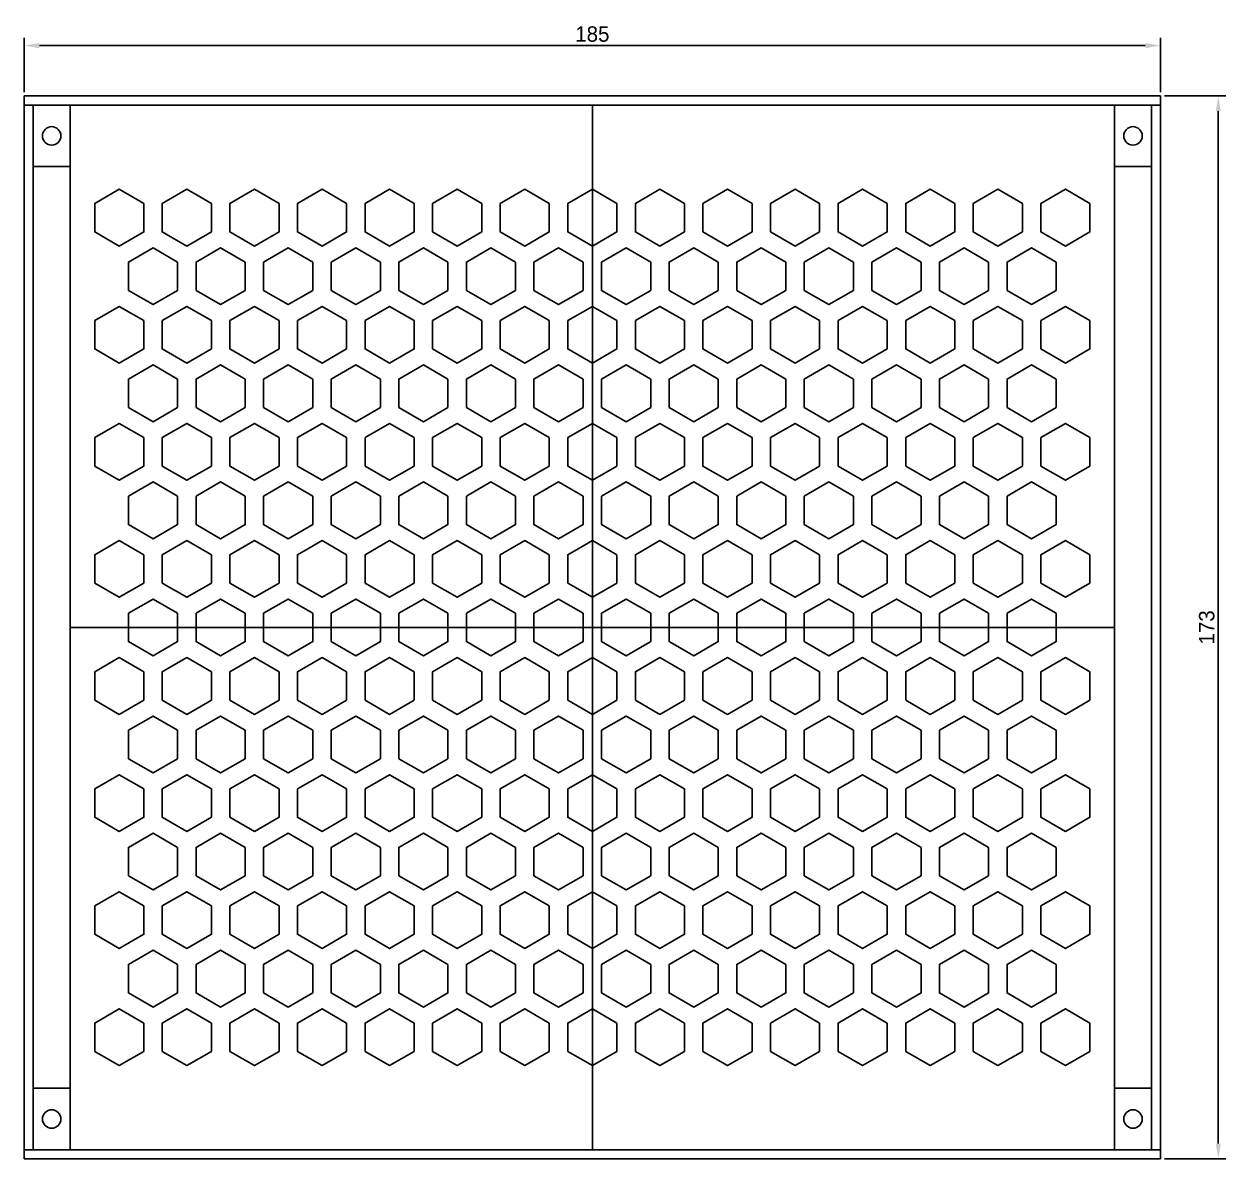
# Model space of a CAD drawing. Header units: millimetres. Extents: x 34 to 5984, y -3597 to 314.
# Drawn here: x 2551.9 to 2747.5, y -966.5 to -781.8 of the extents above; entities that cross this region are included whole.
import ezdxf

# ---------------------------------------------------------------- set-up
doc = ezdxf.new("R2010")
doc.units = ezdxf.units.MM
doc.dimstyles.new('ISO-25', dxfattribs={"dimtxt": 2.5, "dimasz": 2.5, "dimexe": 1.25, "dimexo": 0.625, "dimtad": 1, "dimdsep": 46, "dimtxsty": 'Standard', "dimcen": 2.5, "dimadec": 0, "dimazin": 0, "dimtfac": 1, "dimtmove": 0, "dimatfit": 3, "dimfxl": 1, "dimarcsym": 0})

# ---------------------------------------------------------------- blocks, each defined once
blk = doc.blocks.new('*D134')
at = {"color": 0, "lineweight": -2, "transparency": 16777216}
for p, q in [((2551.89, -792.9), (2551.89, -784.09)), ((2736.89, -792.9), (2736.89, -784.09)), ((2554.39, -785.34), (2734.39, -785.34))]:
    blk.add_line(p, q, dxfattribs=at)
at = {"color": 0, "transparency": 16777216}
for points in [[(2554.39, -784.93), (2554.39, -785.76), (2551.89, -785.34)], [(2734.39, -784.93), (2734.39, -785.76), (2736.89, -785.34)]]:
    blk.add_solid(points, dxfattribs=at)
at = {"layer": 'Defpoints', "color": 0, "transparency": 16777216}
for p in [(2736.89, -785.34), (2551.89, -793.52), (2736.89, -793.52)]:
    blk.add_point(p, dxfattribs=at)
at = {"color": 0, "transparency": 16777216, "insert": (2644.39, -783.47), "char_height": 2.5, "attachment_point": 5}
blk.add_mtext('185', dxfattribs=at)
blk = doc.blocks.new('*D135')
at = {"color": 0, "lineweight": -2, "transparency": 16777216}
for p, q in [((2737.52, -793.52), (2747.52, -793.52)), ((2746.27, -964.02), (2746.27, -796.02)), ((2737.52, -966.52), (2747.52, -966.52))]:
    blk.add_line(p, q, dxfattribs=at)
at = {"color": 0, "transparency": 16777216}
for points in [[(2745.86, -796.02), (2746.69, -796.02), (2746.27, -793.52)], [(2745.86, -964.02), (2746.69, -964.02), (2746.27, -966.52)]]:
    blk.add_solid(points, dxfattribs=at)
at = {"layer": 'Defpoints', "color": 0, "transparency": 16777216}
for p in [(2736.89, -793.52), (2746.27, -793.52), (2736.89, -966.52)]:
    blk.add_point(p, dxfattribs=at)
at = {"color": 0, "transparency": 16777216, "insert": (2744.4, -880.02), "char_height": 2.5, "attachment_point": 5, "rotation": 90}
blk.add_mtext('173', dxfattribs=at)

msp = doc.modelspace()

# ---------------------------------------------------------------- linework, layer by layer
at = {"color": 4}
for p, q in [((2736.892, -793.524), (2551.892, -793.524)), ((2551.892, -793.524), (2551.892, -966.524)), ((2736.892, -966.524), (2736.892, -793.524)), ((2553.392, -795.024), (2551.892, -795.024)), ((2553.392, -795.024), (2553.392, -965.024)), ((2735.392, -795.024), (2553.392, -795.024)), ((2644.392, -795.024), (2644.392, -965.024)), ((2735.392, -965.024), (2735.392, -795.024)), ((2735.392, -795.024), (2736.892, -795.024)), ((2559.392, -880.024), (2729.392, -880.024)), ((2642.892, -880.024), (2645.892, -880.024)), ((2553.392, -965.024), (2551.892, -965.024)), ((2553.392, -965.024), (2735.392, -965.024)), ((2735.392, -965.024), (2736.892, -965.024)), ((2551.892, -966.524), (2736.892, -966.524))]:
    msp.add_line(p, q, dxfattribs=at)
for p, q in [((2553.392, -795.024), (2553.392, -805.024)), ((2559.392, -795.024), (2553.392, -795.024)), ((2559.392, -805.024), (2559.392, -795.024)), ((2729.392, -795.024), (2729.392, -805.024)), ((2735.392, -795.024), (2729.392, -795.024)), ((2735.392, -805.024), (2735.392, -795.024)), ((2553.392, -805.024), (2559.392, -805.024)), ((2553.392, -805.024), (2553.392, -955.024)), ((2559.392, -805.334), (2559.392, -827.894)), ((2559.392, -805.334), (2559.392, -960.274)), ((2729.392, -805.024), (2735.392, -805.024)), ((2735.392, -805.334), (2735.392, -955.024)), ((2553.392, -955.024), (2553.392, -965.024)), ((2559.392, -955.024), (2553.392, -955.024)), ((2559.392, -965.024), (2559.392, -955.024)), ((2729.392, -955.024), (2729.392, -965.024)), ((2735.392, -955.024), (2729.392, -955.024)), ((2735.392, -965.024), (2735.392, -955.024)), ((2559.392, -965.024), (2553.392, -965.024)), ((2553.392, -965.024), (2559.392, -965.024)), ((2729.392, -965.024), (2735.392, -965.024))]:
    msp.add_line(p, q)
at = {"color": 1}
for p, q in [((2559.392, -795.024), (2729.392, -795.024)), ((2559.392, -965.024), (2559.392, -795.024)), ((2729.392, -795.024), (2729.392, -965.024)), ((2729.392, -965.024), (2559.392, -965.024))]:
    msp.add_line(p, q, dxfattribs=at)
for points in [[(2571.392, -811.03), (2567.392, -808.721), (2563.392, -811.03), (2563.392, -815.649), (2567.392, -817.958), (2571.392, -815.649)], [(2582.392, -811.03), (2578.392, -808.721), (2574.392, -811.03), (2574.392, -815.649), (2578.392, -817.958), (2582.392, -815.649)], [(2593.392, -811.03), (2589.392, -808.721), (2585.392, -811.03), (2585.392, -815.649), (2589.392, -817.958), (2593.392, -815.649)], [(2604.392, -811.03), (2600.392, -808.721), (2596.392, -811.03), (2596.392, -815.649), (2600.392, -817.958), (2604.392, -815.649)], [(2615.392, -811.03), (2611.392, -808.721), (2607.392, -811.03), (2607.392, -815.649), (2611.392, -817.958), (2615.392, -815.649)], [(2626.392, -811.03), (2622.392, -808.721), (2618.392, -811.03), (2618.392, -815.649), (2622.392, -817.958), (2626.392, -815.649)], [(2637.392, -811.03), (2633.392, -808.721), (2629.392, -811.03), (2629.392, -815.649), (2633.392, -817.958), (2637.392, -815.649)], [(2648.392, -811.03), (2644.392, -808.721), (2640.392, -811.03), (2640.392, -815.649), (2644.392, -817.958), (2648.392, -815.649)], [(2659.392, -811.03), (2655.392, -808.721), (2651.392, -811.03), (2651.392, -815.649), (2655.392, -817.958), (2659.392, -815.649)], [(2670.392, -811.03), (2666.392, -808.721), (2662.392, -811.03), (2662.392, -815.649), (2666.392, -817.958), (2670.392, -815.649)], [(2681.392, -811.03), (2677.392, -808.721), (2673.392, -811.03), (2673.392, -815.649), (2677.392, -817.958), (2681.392, -815.649)], [(2692.392, -811.03), (2688.392, -808.721), (2684.392, -811.03), (2684.392, -815.649), (2688.392, -817.958), (2692.392, -815.649)], [(2703.392, -811.03), (2699.392, -808.721), (2695.392, -811.03), (2695.392, -815.649), (2699.392, -817.958), (2703.392, -815.649)], [(2714.392, -811.03), (2710.392, -808.721), (2706.392, -811.03), (2706.392, -815.649), (2710.392, -817.958), (2714.392, -815.649)], [(2725.392, -811.03), (2721.392, -808.721), (2717.392, -811.03), (2717.392, -815.649), (2721.392, -817.958), (2725.392, -815.649)], [(2576.892, -820.556), (2572.892, -818.247), (2568.892, -820.556), (2568.892, -825.175), (2572.892, -827.485), (2576.892, -825.175)], [(2587.892, -820.556), (2583.892, -818.247), (2579.892, -820.556), (2579.892, -825.175), (2583.892, -827.485), (2587.892, -825.175)], [(2598.892, -820.556), (2594.892, -818.247), (2590.892, -820.556), (2590.892, -825.175), (2594.892, -827.485), (2598.892, -825.175)], [(2609.892, -820.556), (2605.892, -818.247), (2601.892, -820.556), (2601.892, -825.175), (2605.892, -827.485), (2609.892, -825.175)], [(2620.892, -820.556), (2616.892, -818.247), (2612.892, -820.556), (2612.892, -825.175), (2616.892, -827.485), (2620.892, -825.175)], [(2631.892, -820.556), (2627.892, -818.247), (2623.892, -820.556), (2623.892, -825.175), (2627.892, -827.485), (2631.892, -825.175)], [(2642.892, -820.556), (2638.892, -818.247), (2634.892, -820.556), (2634.892, -825.175), (2638.892, -827.485), (2642.892, -825.175)], [(2653.892, -820.556), (2649.892, -818.247), (2645.892, -820.556), (2645.892, -825.175), (2649.892, -827.485), (2653.892, -825.175)], [(2664.892, -820.556), (2660.892, -818.247), (2656.892, -820.556), (2656.892, -825.175), (2660.892, -827.485), (2664.892, -825.175)], [(2675.892, -820.556), (2671.892, -818.247), (2667.892, -820.556), (2667.892, -825.175), (2671.892, -827.485), (2675.892, -825.175)], [(2686.892, -820.556), (2682.892, -818.247), (2678.892, -820.556), (2678.892, -825.175), (2682.892, -827.485), (2686.892, -825.175)], [(2697.892, -820.556), (2693.892, -818.247), (2689.892, -820.556), (2689.892, -825.175), (2693.892, -827.485), (2697.892, -825.175)], [(2708.892, -820.556), (2704.892, -818.247), (2700.892, -820.556), (2700.892, -825.175), (2704.892, -827.485), (2708.892, -825.175)], [(2719.892, -820.556), (2715.892, -818.247), (2711.892, -820.556), (2711.892, -825.175), (2715.892, -827.485), (2719.892, -825.175)], [(2571.392, -830.083), (2567.392, -827.773), (2563.392, -830.083), (2563.392, -834.702), (2567.392, -837.011), (2571.392, -834.702)], [(2582.392, -830.083), (2578.392, -827.773), (2574.392, -830.083), (2574.392, -834.702), (2578.392, -837.011), (2582.392, -834.702)], [(2593.392, -830.083), (2589.392, -827.773), (2585.392, -830.083), (2585.392, -834.702), (2589.392, -837.011), (2593.392, -834.702)], [(2604.392, -830.083), (2600.392, -827.773), (2596.392, -830.083), (2596.392, -834.702), (2600.392, -837.011), (2604.392, -834.702)], [(2615.392, -830.083), (2611.392, -827.773), (2607.392, -830.083), (2607.392, -834.702), (2611.392, -837.011), (2615.392, -834.702)], [(2626.392, -830.083), (2622.392, -827.773), (2618.392, -830.083), (2618.392, -834.702), (2622.392, -837.011), (2626.392, -834.702)], [(2637.392, -830.083), (2633.392, -827.773), (2629.392, -830.083), (2629.392, -834.702), (2633.392, -837.011), (2637.392, -834.702)], [(2648.392, -830.083), (2644.392, -827.773), (2640.392, -830.083), (2640.392, -834.702), (2644.392, -837.011), (2648.392, -834.702)], [(2659.392, -830.083), (2655.392, -827.773), (2651.392, -830.083), (2651.392, -834.702), (2655.392, -837.011), (2659.392, -834.702)], [(2670.392, -830.083), (2666.392, -827.773), (2662.392, -830.083), (2662.392, -834.702), (2666.392, -837.011), (2670.392, -834.702)], [(2681.392, -830.083), (2677.392, -827.773), (2673.392, -830.083), (2673.392, -834.702), (2677.392, -837.011), (2681.392, -834.702)], [(2692.392, -830.083), (2688.392, -827.773), (2684.392, -830.083), (2684.392, -834.702), (2688.392, -837.011), (2692.392, -834.702)], [(2703.392, -830.083), (2699.392, -827.773), (2695.392, -830.083), (2695.392, -834.702), (2699.392, -837.011), (2703.392, -834.702)], [(2714.392, -830.083), (2710.392, -827.773), (2706.392, -830.083), (2706.392, -834.702), (2710.392, -837.011), (2714.392, -834.702)], [(2725.392, -830.083), (2721.392, -827.773), (2717.392, -830.083), (2717.392, -834.702), (2721.392, -837.011), (2725.392, -834.702)], [(2576.892, -839.609), (2572.892, -837.3), (2568.892, -839.609), (2568.892, -844.228), (2572.892, -846.537), (2576.892, -844.228)], [(2587.892, -839.609), (2583.892, -837.3), (2579.892, -839.609), (2579.892, -844.228), (2583.892, -846.537), (2587.892, -844.228)], [(2598.892, -839.609), (2594.892, -837.3), (2590.892, -839.609), (2590.892, -844.228), (2594.892, -846.537), (2598.892, -844.228)], [(2609.892, -839.609), (2605.892, -837.3), (2601.892, -839.609), (2601.892, -844.228), (2605.892, -846.537), (2609.892, -844.228)], [(2620.892, -839.609), (2616.892, -837.3), (2612.892, -839.609), (2612.892, -844.228), (2616.892, -846.537), (2620.892, -844.228)], [(2631.892, -839.609), (2627.892, -837.3), (2623.892, -839.609), (2623.892, -844.228), (2627.892, -846.537), (2631.892, -844.228)], [(2642.892, -839.609), (2638.892, -837.3), (2634.892, -839.609), (2634.892, -844.228), (2638.892, -846.537), (2642.892, -844.228)], [(2653.892, -839.609), (2649.892, -837.3), (2645.892, -839.609), (2645.892, -844.228), (2649.892, -846.537), (2653.892, -844.228)], [(2664.892, -839.609), (2660.892, -837.3), (2656.892, -839.609), (2656.892, -844.228), (2660.892, -846.537), (2664.892, -844.228)], [(2675.892, -839.609), (2671.892, -837.3), (2667.892, -839.609), (2667.892, -844.228), (2671.892, -846.537), (2675.892, -844.228)], [(2686.892, -839.609), (2682.892, -837.3), (2678.892, -839.609), (2678.892, -844.228), (2682.892, -846.537), (2686.892, -844.228)], [(2697.892, -839.609), (2693.892, -837.3), (2689.892, -839.609), (2689.892, -844.228), (2693.892, -846.537), (2697.892, -844.228)], [(2708.892, -839.609), (2704.892, -837.3), (2700.892, -839.609), (2700.892, -844.228), (2704.892, -846.537), (2708.892, -844.228)], [(2719.892, -839.609), (2715.892, -837.3), (2711.892, -839.609), (2711.892, -844.228), (2715.892, -846.537), (2719.892, -844.228)], [(2571.392, -849.135), (2567.392, -846.826), (2563.392, -849.135), (2563.392, -853.754), (2567.392, -856.063), (2571.392, -853.754)], [(2582.392, -849.135), (2578.392, -846.826), (2574.392, -849.135), (2574.392, -853.754), (2578.392, -856.063), (2582.392, -853.754)], [(2593.392, -849.135), (2589.392, -846.826), (2585.392, -849.135), (2585.392, -853.754), (2589.392, -856.063), (2593.392, -853.754)], [(2604.392, -849.135), (2600.392, -846.826), (2596.392, -849.135), (2596.392, -853.754), (2600.392, -856.063), (2604.392, -853.754)], [(2615.392, -849.135), (2611.392, -846.826), (2607.392, -849.135), (2607.392, -853.754), (2611.392, -856.063), (2615.392, -853.754)], [(2626.392, -849.135), (2622.392, -846.826), (2618.392, -849.135), (2618.392, -853.754), (2622.392, -856.063), (2626.392, -853.754)], [(2637.392, -849.135), (2633.392, -846.826), (2629.392, -849.135), (2629.392, -853.754), (2633.392, -856.063), (2637.392, -853.754)], [(2648.392, -849.135), (2644.392, -846.826), (2640.392, -849.135), (2640.392, -853.754), (2644.392, -856.063), (2648.392, -853.754)], [(2659.392, -849.135), (2655.392, -846.826), (2651.392, -849.135), (2651.392, -853.754), (2655.392, -856.063), (2659.392, -853.754)], [(2670.392, -849.135), (2666.392, -846.826), (2662.392, -849.135), (2662.392, -853.754), (2666.392, -856.063), (2670.392, -853.754)], [(2681.392, -849.135), (2677.392, -846.826), (2673.392, -849.135), (2673.392, -853.754), (2677.392, -856.063), (2681.392, -853.754)], [(2692.392, -849.135), (2688.392, -846.826), (2684.392, -849.135), (2684.392, -853.754), (2688.392, -856.063), (2692.392, -853.754)], [(2703.392, -849.135), (2699.392, -846.826), (2695.392, -849.135), (2695.392, -853.754), (2699.392, -856.063), (2703.392, -853.754)], [(2714.392, -849.135), (2710.392, -846.826), (2706.392, -849.135), (2706.392, -853.754), (2710.392, -856.063), (2714.392, -853.754)], [(2725.392, -849.135), (2721.392, -846.826), (2717.392, -849.135), (2717.392, -853.754), (2721.392, -856.063), (2725.392, -853.754)], [(2576.892, -858.662), (2572.892, -856.352), (2568.892, -858.662), (2568.892, -863.28), (2572.892, -865.59), (2576.892, -863.28)], [(2587.892, -858.662), (2583.892, -856.352), (2579.892, -858.662), (2579.892, -863.28), (2583.892, -865.59), (2587.892, -863.28)], [(2598.892, -858.662), (2594.892, -856.352), (2590.892, -858.662), (2590.892, -863.28), (2594.892, -865.59), (2598.892, -863.28)], [(2609.892, -858.662), (2605.892, -856.352), (2601.892, -858.662), (2601.892, -863.28), (2605.892, -865.59), (2609.892, -863.28)], [(2620.892, -858.662), (2616.892, -856.352), (2612.892, -858.662), (2612.892, -863.28), (2616.892, -865.59), (2620.892, -863.28)], [(2631.892, -858.662), (2627.892, -856.352), (2623.892, -858.662), (2623.892, -863.28), (2627.892, -865.59), (2631.892, -863.28)], [(2642.892, -858.662), (2638.892, -856.352), (2634.892, -858.662), (2634.892, -863.28), (2638.892, -865.59), (2642.892, -863.28)], [(2653.892, -858.662), (2649.892, -856.352), (2645.892, -858.662), (2645.892, -863.28), (2649.892, -865.59), (2653.892, -863.28)], [(2664.892, -858.662), (2660.892, -856.352), (2656.892, -858.662), (2656.892, -863.28), (2660.892, -865.59), (2664.892, -863.28)], [(2675.892, -858.662), (2671.892, -856.352), (2667.892, -858.662), (2667.892, -863.28), (2671.892, -865.59), (2675.892, -863.28)], [(2686.892, -858.662), (2682.892, -856.352), (2678.892, -858.662), (2678.892, -863.28), (2682.892, -865.59), (2686.892, -863.28)], [(2697.892, -858.662), (2693.892, -856.352), (2689.892, -858.662), (2689.892, -863.28), (2693.892, -865.59), (2697.892, -863.28)], [(2708.892, -858.662), (2704.892, -856.352), (2700.892, -858.662), (2700.892, -863.28), (2704.892, -865.59), (2708.892, -863.28)], [(2719.892, -858.662), (2715.892, -856.352), (2711.892, -858.662), (2711.892, -863.28), (2715.892, -865.59), (2719.892, -863.28)], [(2571.392, -868.188), (2567.392, -865.878), (2563.392, -868.188), (2563.392, -872.807), (2567.392, -875.116), (2571.392, -872.807)], [(2582.392, -868.188), (2578.392, -865.878), (2574.392, -868.188), (2574.392, -872.807), (2578.392, -875.116), (2582.392, -872.807)], [(2593.392, -868.188), (2589.392, -865.878), (2585.392, -868.188), (2585.392, -872.807), (2589.392, -875.116), (2593.392, -872.807)], [(2604.392, -868.188), (2600.392, -865.878), (2596.392, -868.188), (2596.392, -872.807), (2600.392, -875.116), (2604.392, -872.807)], [(2615.392, -868.188), (2611.392, -865.878), (2607.392, -868.188), (2607.392, -872.807), (2611.392, -875.116), (2615.392, -872.807)], [(2626.392, -868.188), (2622.392, -865.878), (2618.392, -868.188), (2618.392, -872.807), (2622.392, -875.116), (2626.392, -872.807)], [(2637.392, -868.188), (2633.392, -865.878), (2629.392, -868.188), (2629.392, -872.807), (2633.392, -875.116), (2637.392, -872.807)], [(2648.392, -868.188), (2644.392, -865.878), (2640.392, -868.188), (2640.392, -872.807), (2644.392, -875.116), (2648.392, -872.807)], [(2659.392, -868.188), (2655.392, -865.878), (2651.392, -868.188), (2651.392, -872.807), (2655.392, -875.116), (2659.392, -872.807)], [(2670.392, -868.188), (2666.392, -865.878), (2662.392, -868.188), (2662.392, -872.807), (2666.392, -875.116), (2670.392, -872.807)], [(2681.392, -868.188), (2677.392, -865.878), (2673.392, -868.188), (2673.392, -872.807), (2677.392, -875.116), (2681.392, -872.807)], [(2692.392, -868.188), (2688.392, -865.878), (2684.392, -868.188), (2684.392, -872.807), (2688.392, -875.116), (2692.392, -872.807)], [(2703.392, -868.188), (2699.392, -865.878), (2695.392, -868.188), (2695.392, -872.807), (2699.392, -875.116), (2703.392, -872.807)], [(2714.392, -868.188), (2710.392, -865.878), (2706.392, -868.188), (2706.392, -872.807), (2710.392, -875.116), (2714.392, -872.807)], [(2725.392, -868.188), (2721.392, -865.878), (2717.392, -868.188), (2717.392, -872.807), (2721.392, -875.116), (2725.392, -872.807)], [(2576.892, -877.714), (2572.892, -875.405), (2568.892, -877.714), (2568.892, -882.333), (2572.892, -884.642), (2576.892, -882.333)], [(2587.892, -877.714), (2583.892, -875.405), (2579.892, -877.714), (2579.892, -882.333), (2583.892, -884.642), (2587.892, -882.333)], [(2598.892, -877.714), (2594.892, -875.405), (2590.892, -877.714), (2590.892, -882.333), (2594.892, -884.642), (2598.892, -882.333)], [(2609.892, -877.714), (2605.892, -875.405), (2601.892, -877.714), (2601.892, -882.333), (2605.892, -884.642), (2609.892, -882.333)], [(2620.892, -877.714), (2616.892, -875.405), (2612.892, -877.714), (2612.892, -882.333), (2616.892, -884.642), (2620.892, -882.333)], [(2631.892, -877.714), (2627.892, -875.405), (2623.892, -877.714), (2623.892, -882.333), (2627.892, -884.642), (2631.892, -882.333)], [(2642.892, -877.714), (2638.892, -875.405), (2634.892, -877.714), (2634.892, -882.333), (2638.892, -884.642), (2642.892, -882.333)], [(2653.892, -877.714), (2649.892, -875.405), (2645.892, -877.714), (2645.892, -882.333), (2649.892, -884.642), (2653.892, -882.333)], [(2664.892, -877.714), (2660.892, -875.405), (2656.892, -877.714), (2656.892, -882.333), (2660.892, -884.642), (2664.892, -882.333)], [(2675.892, -877.714), (2671.892, -875.405), (2667.892, -877.714), (2667.892, -882.333), (2671.892, -884.642), (2675.892, -882.333)], [(2686.892, -877.714), (2682.892, -875.405), (2678.892, -877.714), (2678.892, -882.333), (2682.892, -884.642), (2686.892, -882.333)], [(2697.892, -877.714), (2693.892, -875.405), (2689.892, -877.714), (2689.892, -882.333), (2693.892, -884.642), (2697.892, -882.333)], [(2708.892, -877.714), (2704.892, -875.405), (2700.892, -877.714), (2700.892, -882.333), (2704.892, -884.642), (2708.892, -882.333)], [(2719.892, -877.714), (2715.892, -875.405), (2711.892, -877.714), (2711.892, -882.333), (2715.892, -884.642), (2719.892, -882.333)], [(2571.392, -887.24), (2567.392, -884.931), (2563.392, -887.24), (2563.392, -891.859), (2567.392, -894.169), (2571.392, -891.859)], [(2582.392, -887.24), (2578.392, -884.931), (2574.392, -887.24), (2574.392, -891.859), (2578.392, -894.169), (2582.392, -891.859)], [(2593.392, -887.24), (2589.392, -884.931), (2585.392, -887.24), (2585.392, -891.859), (2589.392, -894.169), (2593.392, -891.859)], [(2604.392, -887.24), (2600.392, -884.931), (2596.392, -887.24), (2596.392, -891.859), (2600.392, -894.169), (2604.392, -891.859)], [(2615.392, -887.24), (2611.392, -884.931), (2607.392, -887.24), (2607.392, -891.859), (2611.392, -894.169), (2615.392, -891.859)], [(2626.392, -887.24), (2622.392, -884.931), (2618.392, -887.24), (2618.392, -891.859), (2622.392, -894.169), (2626.392, -891.859)], [(2637.392, -887.24), (2633.392, -884.931), (2629.392, -887.24), (2629.392, -891.859), (2633.392, -894.169), (2637.392, -891.859)], [(2648.392, -887.24), (2644.392, -884.931), (2640.392, -887.24), (2640.392, -891.859), (2644.392, -894.169), (2648.392, -891.859)], [(2659.392, -887.24), (2655.392, -884.931), (2651.392, -887.24), (2651.392, -891.859), (2655.392, -894.169), (2659.392, -891.859)], [(2670.392, -887.24), (2666.392, -884.931), (2662.392, -887.24), (2662.392, -891.859), (2666.392, -894.169), (2670.392, -891.859)], [(2681.392, -887.24), (2677.392, -884.931), (2673.392, -887.24), (2673.392, -891.859), (2677.392, -894.169), (2681.392, -891.859)], [(2692.392, -887.24), (2688.392, -884.931), (2684.392, -887.24), (2684.392, -891.859), (2688.392, -894.169), (2692.392, -891.859)], [(2703.392, -887.24), (2699.392, -884.931), (2695.392, -887.24), (2695.392, -891.859), (2699.392, -894.169), (2703.392, -891.859)], [(2714.392, -887.24), (2710.392, -884.931), (2706.392, -887.24), (2706.392, -891.859), (2710.392, -894.169), (2714.392, -891.859)], [(2725.392, -887.24), (2721.392, -884.931), (2717.392, -887.24), (2717.392, -891.859), (2721.392, -894.169), (2725.392, -891.859)], [(2576.892, -896.767), (2572.892, -894.457), (2568.892, -896.767), (2568.892, -901.385), (2572.892, -903.695), (2576.892, -901.385)], [(2587.892, -896.767), (2583.892, -894.457), (2579.892, -896.767), (2579.892, -901.385), (2583.892, -903.695), (2587.892, -901.385)], [(2598.892, -896.767), (2594.892, -894.457), (2590.892, -896.767), (2590.892, -901.385), (2594.892, -903.695), (2598.892, -901.385)], [(2609.892, -896.767), (2605.892, -894.457), (2601.892, -896.767), (2601.892, -901.385), (2605.892, -903.695), (2609.892, -901.385)], [(2620.892, -896.767), (2616.892, -894.457), (2612.892, -896.767), (2612.892, -901.385), (2616.892, -903.695), (2620.892, -901.385)], [(2631.892, -896.767), (2627.892, -894.457), (2623.892, -896.767), (2623.892, -901.385), (2627.892, -903.695), (2631.892, -901.385)], [(2642.892, -896.767), (2638.892, -894.457), (2634.892, -896.767), (2634.892, -901.385), (2638.892, -903.695), (2642.892, -901.385)], [(2653.892, -896.767), (2649.892, -894.457), (2645.892, -896.767), (2645.892, -901.385), (2649.892, -903.695), (2653.892, -901.385)], [(2664.892, -896.767), (2660.892, -894.457), (2656.892, -896.767), (2656.892, -901.385), (2660.892, -903.695), (2664.892, -901.385)], [(2675.892, -896.767), (2671.892, -894.457), (2667.892, -896.767), (2667.892, -901.385), (2671.892, -903.695), (2675.892, -901.385)], [(2686.892, -896.767), (2682.892, -894.457), (2678.892, -896.767), (2678.892, -901.385), (2682.892, -903.695), (2686.892, -901.385)], [(2697.892, -896.767), (2693.892, -894.457), (2689.892, -896.767), (2689.892, -901.385), (2693.892, -903.695), (2697.892, -901.385)], [(2708.892, -896.767), (2704.892, -894.457), (2700.892, -896.767), (2700.892, -901.385), (2704.892, -903.695), (2708.892, -901.385)], [(2719.892, -896.767), (2715.892, -894.457), (2711.892, -896.767), (2711.892, -901.385), (2715.892, -903.695), (2719.892, -901.385)], [(2571.392, -906.293), (2567.392, -903.984), (2563.392, -906.293), (2563.392, -910.912), (2567.392, -913.221), (2571.392, -910.912)], [(2582.392, -906.293), (2578.392, -903.984), (2574.392, -906.293), (2574.392, -910.912), (2578.392, -913.221), (2582.392, -910.912)], [(2593.392, -906.293), (2589.392, -903.984), (2585.392, -906.293), (2585.392, -910.912), (2589.392, -913.221), (2593.392, -910.912)], [(2604.392, -906.293), (2600.392, -903.984), (2596.392, -906.293), (2596.392, -910.912), (2600.392, -913.221), (2604.392, -910.912)], [(2615.392, -906.293), (2611.392, -903.984), (2607.392, -906.293), (2607.392, -910.912), (2611.392, -913.221), (2615.392, -910.912)], [(2626.392, -906.293), (2622.392, -903.984), (2618.392, -906.293), (2618.392, -910.912), (2622.392, -913.221), (2626.392, -910.912)], [(2637.392, -906.293), (2633.392, -903.984), (2629.392, -906.293), (2629.392, -910.912), (2633.392, -913.221), (2637.392, -910.912)], [(2648.392, -906.293), (2644.392, -903.984), (2640.392, -906.293), (2640.392, -910.912), (2644.392, -913.221), (2648.392, -910.912)], [(2659.392, -906.293), (2655.392, -903.984), (2651.392, -906.293), (2651.392, -910.912), (2655.392, -913.221), (2659.392, -910.912)], [(2670.392, -906.293), (2666.392, -903.984), (2662.392, -906.293), (2662.392, -910.912), (2666.392, -913.221), (2670.392, -910.912)], [(2681.392, -906.293), (2677.392, -903.984), (2673.392, -906.293), (2673.392, -910.912), (2677.392, -913.221), (2681.392, -910.912)], [(2692.392, -906.293), (2688.392, -903.984), (2684.392, -906.293), (2684.392, -910.912), (2688.392, -913.221), (2692.392, -910.912)], [(2703.392, -906.293), (2699.392, -903.984), (2695.392, -906.293), (2695.392, -910.912), (2699.392, -913.221), (2703.392, -910.912)], [(2714.392, -906.293), (2710.392, -903.984), (2706.392, -906.293), (2706.392, -910.912), (2710.392, -913.221), (2714.392, -910.912)], [(2725.392, -906.293), (2721.392, -903.984), (2717.392, -906.293), (2717.392, -910.912), (2721.392, -913.221), (2725.392, -910.912)], [(2576.892, -915.819), (2572.892, -913.51), (2568.892, -915.819), (2568.892, -920.438), (2572.892, -922.747), (2576.892, -920.438)], [(2587.892, -915.819), (2583.892, -913.51), (2579.892, -915.819), (2579.892, -920.438), (2583.892, -922.747), (2587.892, -920.438)], [(2598.892, -915.819), (2594.892, -913.51), (2590.892, -915.819), (2590.892, -920.438), (2594.892, -922.747), (2598.892, -920.438)], [(2609.892, -915.819), (2605.892, -913.51), (2601.892, -915.819), (2601.892, -920.438), (2605.892, -922.747), (2609.892, -920.438)], [(2620.892, -915.819), (2616.892, -913.51), (2612.892, -915.819), (2612.892, -920.438), (2616.892, -922.747), (2620.892, -920.438)], [(2631.892, -915.819), (2627.892, -913.51), (2623.892, -915.819), (2623.892, -920.438), (2627.892, -922.747), (2631.892, -920.438)], [(2642.892, -915.819), (2638.892, -913.51), (2634.892, -915.819), (2634.892, -920.438), (2638.892, -922.747), (2642.892, -920.438)], [(2653.892, -915.819), (2649.892, -913.51), (2645.892, -915.819), (2645.892, -920.438), (2649.892, -922.747), (2653.892, -920.438)], [(2664.892, -915.819), (2660.892, -913.51), (2656.892, -915.819), (2656.892, -920.438), (2660.892, -922.747), (2664.892, -920.438)], [(2675.892, -915.819), (2671.892, -913.51), (2667.892, -915.819), (2667.892, -920.438), (2671.892, -922.747), (2675.892, -920.438)], [(2686.892, -915.819), (2682.892, -913.51), (2678.892, -915.819), (2678.892, -920.438), (2682.892, -922.747), (2686.892, -920.438)], [(2697.892, -915.819), (2693.892, -913.51), (2689.892, -915.819), (2689.892, -920.438), (2693.892, -922.747), (2697.892, -920.438)], [(2708.892, -915.819), (2704.892, -913.51), (2700.892, -915.819), (2700.892, -920.438), (2704.892, -922.747), (2708.892, -920.438)], [(2719.892, -915.819), (2715.892, -913.51), (2711.892, -915.819), (2711.892, -920.438), (2715.892, -922.747), (2719.892, -920.438)], [(2571.392, -925.346), (2567.392, -923.036), (2563.392, -925.346), (2563.392, -929.964), (2567.392, -932.274), (2571.392, -929.964)], [(2582.392, -925.346), (2578.392, -923.036), (2574.392, -925.346), (2574.392, -929.964), (2578.392, -932.274), (2582.392, -929.964)], [(2593.392, -925.346), (2589.392, -923.036), (2585.392, -925.346), (2585.392, -929.964), (2589.392, -932.274), (2593.392, -929.964)], [(2604.392, -925.346), (2600.392, -923.036), (2596.392, -925.346), (2596.392, -929.964), (2600.392, -932.274), (2604.392, -929.964)], [(2615.392, -925.346), (2611.392, -923.036), (2607.392, -925.346), (2607.392, -929.964), (2611.392, -932.274), (2615.392, -929.964)], [(2626.392, -925.346), (2622.392, -923.036), (2618.392, -925.346), (2618.392, -929.964), (2622.392, -932.274), (2626.392, -929.964)], [(2637.392, -925.346), (2633.392, -923.036), (2629.392, -925.346), (2629.392, -929.964), (2633.392, -932.274), (2637.392, -929.964)], [(2648.392, -925.346), (2644.392, -923.036), (2640.392, -925.346), (2640.392, -929.964), (2644.392, -932.274), (2648.392, -929.964)], [(2659.392, -925.346), (2655.392, -923.036), (2651.392, -925.346), (2651.392, -929.964), (2655.392, -932.274), (2659.392, -929.964)], [(2670.392, -925.346), (2666.392, -923.036), (2662.392, -925.346), (2662.392, -929.964), (2666.392, -932.274), (2670.392, -929.964)], [(2681.392, -925.346), (2677.392, -923.036), (2673.392, -925.346), (2673.392, -929.964), (2677.392, -932.274), (2681.392, -929.964)], [(2692.392, -925.346), (2688.392, -923.036), (2684.392, -925.346), (2684.392, -929.964), (2688.392, -932.274), (2692.392, -929.964)], [(2703.392, -925.346), (2699.392, -923.036), (2695.392, -925.346), (2695.392, -929.964), (2699.392, -932.274), (2703.392, -929.964)], [(2714.392, -925.346), (2710.392, -923.036), (2706.392, -925.346), (2706.392, -929.964), (2710.392, -932.274), (2714.392, -929.964)], [(2725.392, -925.346), (2721.392, -923.036), (2717.392, -925.346), (2717.392, -929.964), (2721.392, -932.274), (2725.392, -929.964)], [(2576.892, -934.872), (2572.892, -932.562), (2568.892, -934.872), (2568.892, -939.491), (2572.892, -941.8), (2576.892, -939.491)], [(2587.892, -934.872), (2583.892, -932.562), (2579.892, -934.872), (2579.892, -939.491), (2583.892, -941.8), (2587.892, -939.491)], [(2598.892, -934.872), (2594.892, -932.562), (2590.892, -934.872), (2590.892, -939.491), (2594.892, -941.8), (2598.892, -939.491)], [(2609.892, -934.872), (2605.892, -932.562), (2601.892, -934.872), (2601.892, -939.491), (2605.892, -941.8), (2609.892, -939.491)], [(2620.892, -934.872), (2616.892, -932.562), (2612.892, -934.872), (2612.892, -939.491), (2616.892, -941.8), (2620.892, -939.491)], [(2631.892, -934.872), (2627.892, -932.562), (2623.892, -934.872), (2623.892, -939.491), (2627.892, -941.8), (2631.892, -939.491)], [(2642.892, -934.872), (2638.892, -932.562), (2634.892, -934.872), (2634.892, -939.491), (2638.892, -941.8), (2642.892, -939.491)], [(2653.892, -934.872), (2649.892, -932.562), (2645.892, -934.872), (2645.892, -939.491), (2649.892, -941.8), (2653.892, -939.491)], [(2664.892, -934.872), (2660.892, -932.562), (2656.892, -934.872), (2656.892, -939.491), (2660.892, -941.8), (2664.892, -939.491)], [(2675.892, -934.872), (2671.892, -932.562), (2667.892, -934.872), (2667.892, -939.491), (2671.892, -941.8), (2675.892, -939.491)], [(2686.892, -934.872), (2682.892, -932.562), (2678.892, -934.872), (2678.892, -939.491), (2682.892, -941.8), (2686.892, -939.491)], [(2697.892, -934.872), (2693.892, -932.562), (2689.892, -934.872), (2689.892, -939.491), (2693.892, -941.8), (2697.892, -939.491)], [(2708.892, -934.872), (2704.892, -932.562), (2700.892, -934.872), (2700.892, -939.491), (2704.892, -941.8), (2708.892, -939.491)], [(2719.892, -934.872), (2715.892, -932.562), (2711.892, -934.872), (2711.892, -939.491), (2715.892, -941.8), (2719.892, -939.491)], [(2571.392, -944.398), (2567.392, -942.089), (2563.392, -944.398), (2563.392, -949.017), (2567.392, -951.326), (2571.392, -949.017)], [(2582.392, -944.398), (2578.392, -942.089), (2574.392, -944.398), (2574.392, -949.017), (2578.392, -951.326), (2582.392, -949.017)], [(2593.392, -944.398), (2589.392, -942.089), (2585.392, -944.398), (2585.392, -949.017), (2589.392, -951.326), (2593.392, -949.017)], [(2604.392, -944.398), (2600.392, -942.089), (2596.392, -944.398), (2596.392, -949.017), (2600.392, -951.326), (2604.392, -949.017)], [(2615.392, -944.398), (2611.392, -942.089), (2607.392, -944.398), (2607.392, -949.017), (2611.392, -951.326), (2615.392, -949.017)], [(2626.392, -944.398), (2622.392, -942.089), (2618.392, -944.398), (2618.392, -949.017), (2622.392, -951.326), (2626.392, -949.017)], [(2637.392, -944.398), (2633.392, -942.089), (2629.392, -944.398), (2629.392, -949.017), (2633.392, -951.326), (2637.392, -949.017)], [(2648.392, -944.398), (2644.392, -942.089), (2640.392, -944.398), (2640.392, -949.017), (2644.392, -951.326), (2648.392, -949.017)], [(2659.392, -944.398), (2655.392, -942.089), (2651.392, -944.398), (2651.392, -949.017), (2655.392, -951.326), (2659.392, -949.017)], [(2670.392, -944.398), (2666.392, -942.089), (2662.392, -944.398), (2662.392, -949.017), (2666.392, -951.326), (2670.392, -949.017)], [(2681.392, -944.398), (2677.392, -942.089), (2673.392, -944.398), (2673.392, -949.017), (2677.392, -951.326), (2681.392, -949.017)], [(2692.392, -944.398), (2688.392, -942.089), (2684.392, -944.398), (2684.392, -949.017), (2688.392, -951.326), (2692.392, -949.017)], [(2703.392, -944.398), (2699.392, -942.089), (2695.392, -944.398), (2695.392, -949.017), (2699.392, -951.326), (2703.392, -949.017)], [(2714.392, -944.398), (2710.392, -942.089), (2706.392, -944.398), (2706.392, -949.017), (2710.392, -951.326), (2714.392, -949.017)], [(2725.392, -944.398), (2721.392, -942.089), (2717.392, -944.398), (2717.392, -949.017), (2721.392, -951.326), (2725.392, -949.017)]]:
    msp.add_lwpolyline(points, close=True)
for centre in [(2556.392, -800.024), (2732.392, -800.024), (2556.392, -960.024), (2732.392, -960.024)]:
    msp.add_circle(centre, 1.5, dxfattribs=at)

# ---------------------------------------------------------------- dimensions: what is measured, and where the dimension line sits
at = {"color": 4}
dim = msp.add_linear_dim(base=(2736.892, -785.342), p1=(2551.892, -793.524), p2=(2736.892, -793.524), dimstyle='ISO-25', dxfattribs=at)
dim.commit()
dim.dimension.update_dxf_attribs({"geometry": '*D134', "text_midpoint": (2644.392, -783.467)})
dim = msp.add_aligned_dim(p1=(2736.892, -966.524), p2=(2736.892, -793.524), distance=-9.382, dimstyle='ISO-25', dxfattribs=at)
dim.commit()
dim.dimension.update_dxf_attribs({"geometry": '*D135', "text_midpoint": (2744.399, -880.024)})

doc.saveas('drawing.dxf')
